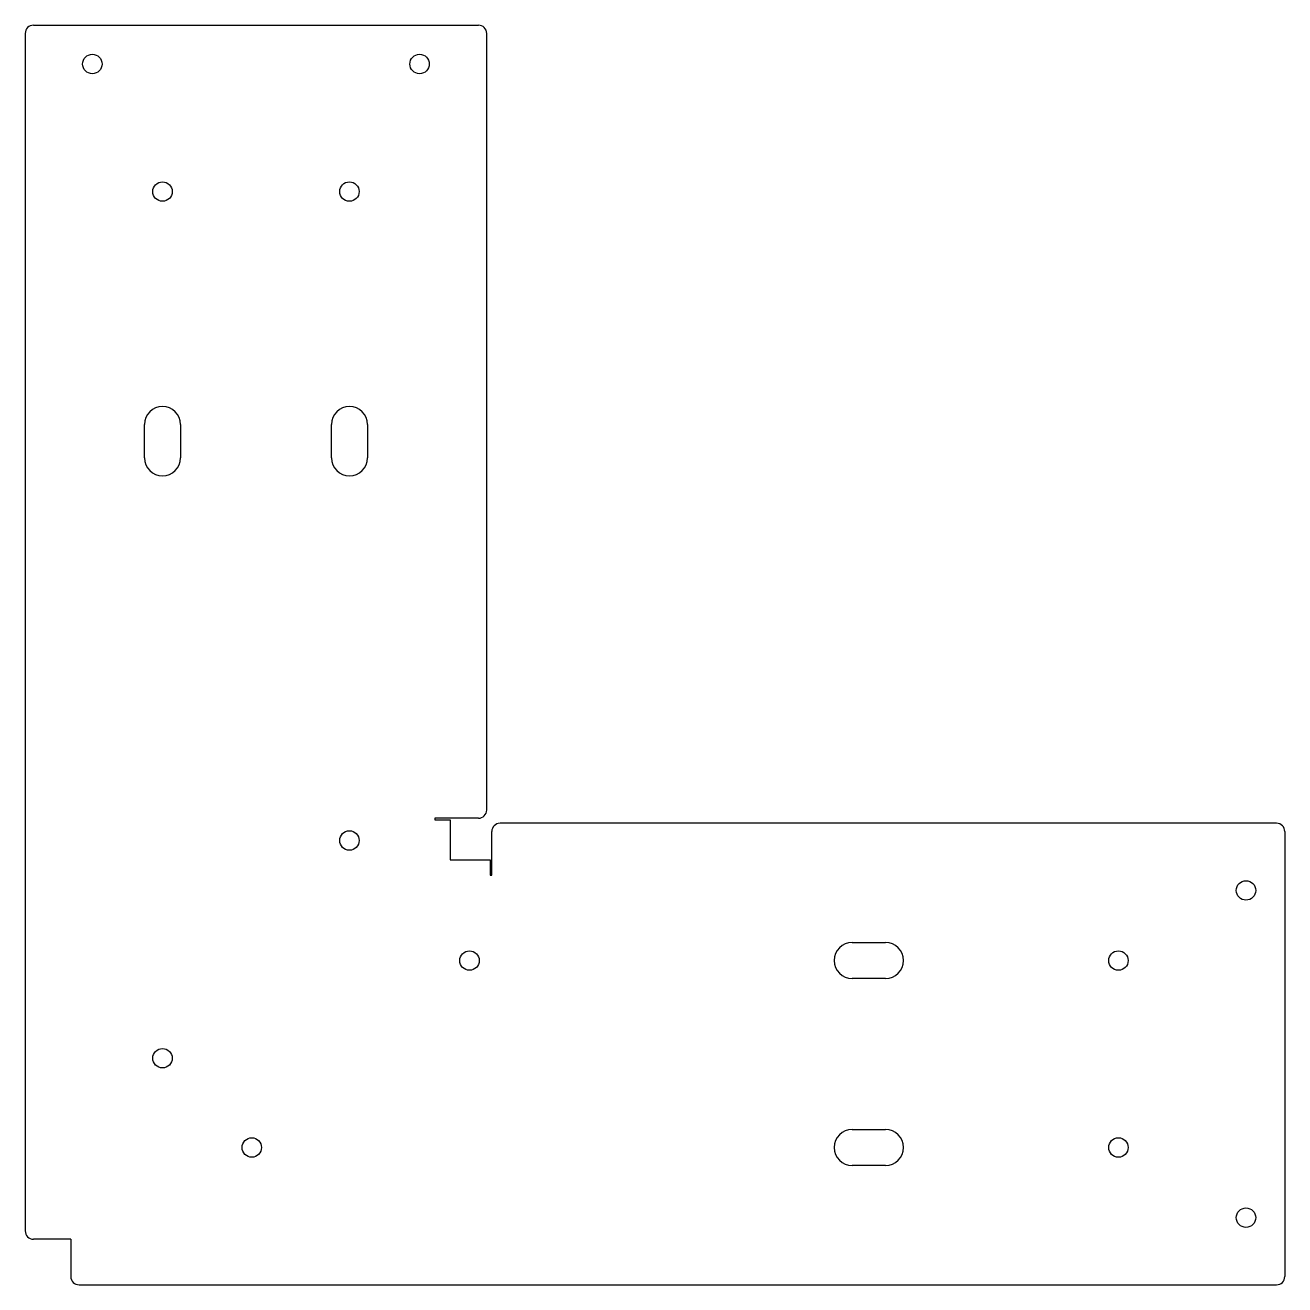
# Model space of a CAD drawing. Header units: millimetres. Extents: x -83 to 371, y -83 to 371.
import ezdxf

# ---------------------------------------------------------------- set-up
doc = ezdxf.new("R2010")
doc.units = ezdxf.units.MM

msp = doc.modelspace()

# ---------------------------------------------------------------- linework, layer by layer
at = {"color": 7, "linetype": 'Continuous', "lineweight": 25}
for p, q in [((-83.22, 368), (-83.22, -63.79)), ((-80.22, 371), (80.22, 371)), ((83.22, 88), (83.22, 368)), ((-40.2, 215), (-40.2, 227)), ((-27.2, 227), (-27.2, 215)), ((27.2, 215), (27.2, 227)), ((40.2, 227), (40.2, 215)), ((80.22, 85), (64.5, 85)), ((64.5, 85), (64.5, 84.5)), ((64.5, 84.5), (70, 84.5)), ((70, 84.5), (70, 70)), ((368, 83.22), (88, 83.22)), ((85, 64.5), (85, 80.22)), ((371, 80.22), (371, -80.22)), ((70, 70), (84.5, 70)), ((84.5, 70), (84.5, 64.5)), ((84.5, 64.5), (85, 64.5)), ((215, 40.2), (227, 40.2)), ((227, 27.2), (215, 27.2)), ((215, -27.2), (227, -27.2)), ((227, -40.2), (215, -40.2)), ((-66.79, -66.79), (-80.22, -66.79)), ((-66.79, -66.79), (-66.79, -80.22)), ((-63.79, -83.22), (368, -83.22))]:
    msp.add_line(p, q, dxfattribs=at)
for centre in [(-59, 357), (59, 357), (-33.7, 311), (33.7, 311), (33.7, 77), (357, 59), (77, 33.7), (311, 33.7), (-33.7, -1.5), (-1.5, -33.7), (311, -33.7), (357, -59)]:
    msp.add_circle(centre, 3.5, dxfattribs=at)
for centre, radius, start, end in [((-80.22, 368), 3, 90, 180), ((80.22, 368), 3, 0, 90), ((-33.7, 227), 6.5, 0, 180), ((33.7, 227), 6.5, 0, 180), ((-33.7, 215), 6.5, 180, 0), ((33.7, 215), 6.5, 180, 0), ((80.22, 88), 3, 270, 0), ((88, 80.22), 3, 90, 180), ((368, 80.22), 3, 0, 90), ((215, 33.7), 6.5, 90, 270), ((227, 33.7), 6.5, 270, 90), ((215, -33.7), 6.5, 90, 270), ((227, -33.7), 6.5, 270, 90), ((-80.22, -63.79), 3, 180, 270), ((-63.79, -80.22), 3, 180, 270), ((368, -80.22), 3, 270, 0)]:
    msp.add_arc(centre, radius, start, end, dxfattribs=at)

doc.saveas('drawing.dxf')
